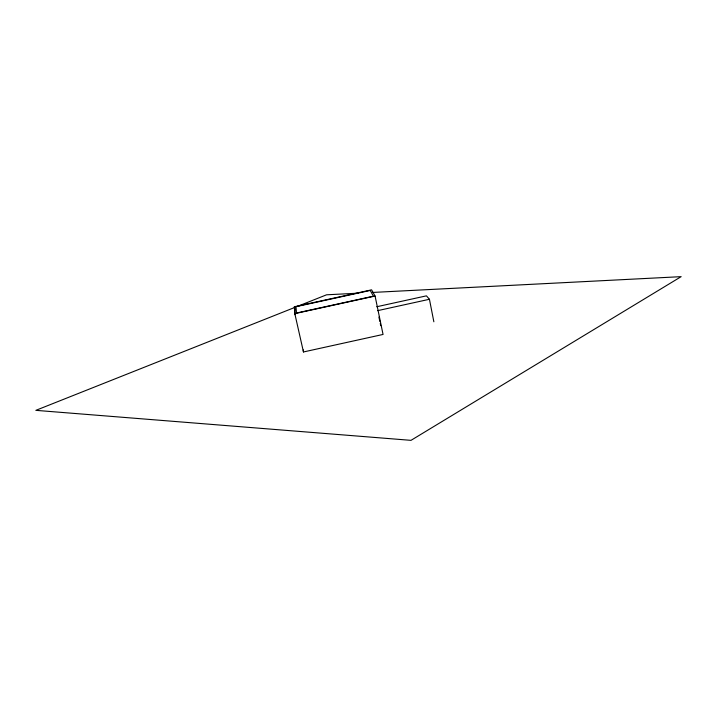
<?xml version="1.0" encoding="UTF-8"?>
<svg xmlns="http://www.w3.org/2000/svg" width="717" height="717" viewBox="0 0 717 717"><rect width="100%" height="100%" fill="white"/><g stroke="black" fill="none" stroke-linecap="round" stroke-linejoin="round"><path stroke-width="1.08" d="M295.422 307.181L35.85 410.348L410.993 440.346L681.15 276.654L372.428 292.455M297.501 306.356L326.576 294.804L357.891 293.199M377.59 310.658L429.438 299.276L433.857 321.79M303.47 351.966L383.057 334.445L375.081 296.049L371.603 289.838L294.364 306.751L294.812 313.643L303.47 351.966L303.282 349.896M294.812 313.643L375.081 296.049M376.73 306.751L426.436 295.843L429.438 299.276M294.364 306.751L295.081 309.959M378.935 317.084L379.822 321.368M380.27 323.501L380.709 325.643M294.588 307.781L295.054 314.709M370.25 290.448L296.004 306.706L296.48 313.033L373.396 296.184L370.25 290.448"/></g></svg>
